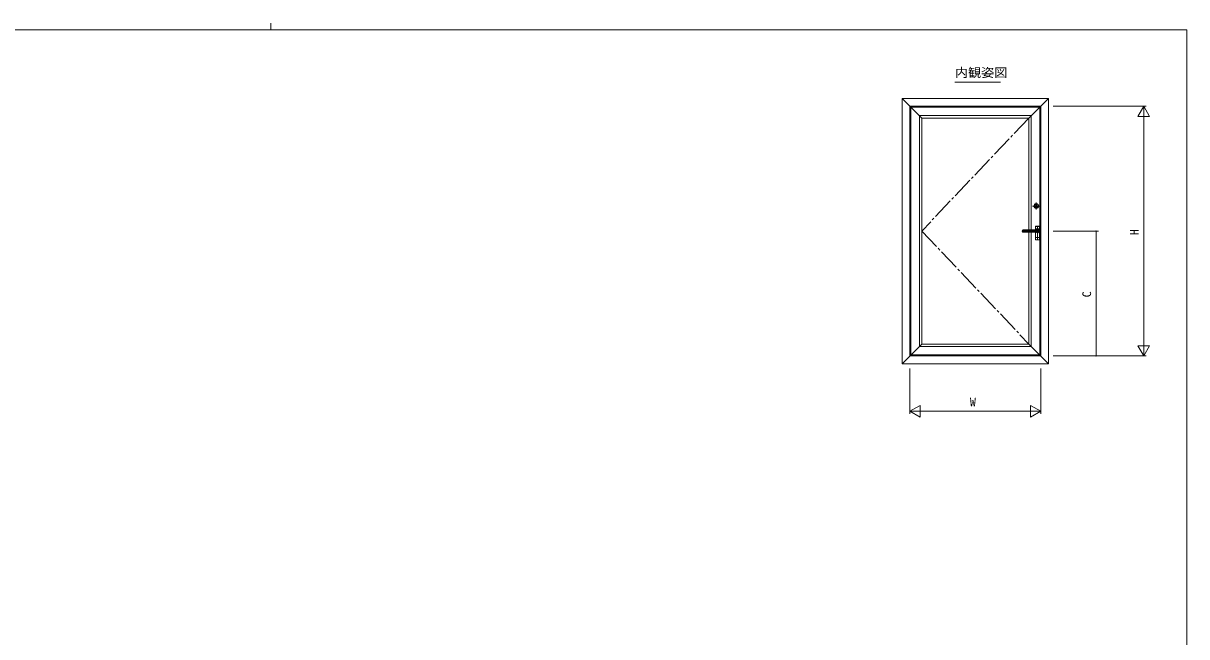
# Model space of a CAD drawing. Units: millimetres on the paper. Extents: x -420 to 373, y -297 to 267.
# Drawn here: x -136.7 to 352.3, y 9.4 to 267.2 of the extents above; entities that cross this region are included whole.
import ezdxf
from ezdxf.enums import TextEntityAlignment as Align

# ---------------------------------------------------------------- set-up
doc = ezdxf.new("R2010")
doc.units = ezdxf.units.MM
doc.linetypes.add('CHAIN2', pattern=[12, 9, -1, 1, -1])
for name, color, linetype, lineweight in [('0-1_YKK_ZWAK', 7, 'Continuous', 9), ('0-3_YKK_12', 2, 'Continuous', 9), ('0-4_YKK_D', 6, 'Continuous', 9), ('0-5_YKK_A1', 4, 'Continuous', 9)]:
    doc.layers.add(name, color=color, linetype=linetype, lineweight=lineweight)
doc.layers.add('0-2_USER1', color=3, linetype='Continuous')
doc.styles.add('ＭＳ ゴシック', font='')
doc.styles.get('ＭＳ ゴシック').set_extended_font_data('MS Gothic')

msp = doc.modelspace()

# ---------------------------------------------------------------- linework, layer by layer
at = {"layer": '0-1_YKK_ZWAK'}
for p, q in [((352.3, 264.4), (-417.7, 264.4)), ((-32.686, 267.2), (-32.686, 264.4)), ((352.3, 264.4), (352.3, -260.6))]:
    msp.add_line(p, q, dxfattribs=at)
at = {"layer": '0-3_YKK_12'}
msp.add_line((254.885, 242.495), (274.085, 242.495), dxfattribs=at)
at = {"layer": '0-4_YKK_D'}
for p, q in [((296.202, 232.384), (335.202, 232.384)), ((334.202, 232.384), (331.702, 228.054)), ((334.202, 232.384), (336.702, 228.054)), ((334.202, 232.384), (334.202, 223.724)), ((331.702, 228.054), (336.702, 228.054)), ((334.202, 132.384), (334.202, 227.384)), ((296.202, 179.884), (315.202, 179.884)), ((314.202, 127.384), (314.202, 179.884)), ((334.202, 127.384), (334.202, 136.044)), ((296.202, 127.384), (315.202, 127.384)), ((296.202, 127.384), (335.202, 127.384)), ((334.202, 127.384), (331.702, 131.714)), ((336.702, 131.714), (331.702, 131.714)), ((334.202, 127.384), (336.702, 131.714)), ((235.952, 122.134), (235.952, 103.134)), ((290.952, 122.134), (290.952, 103.134)), ((235.952, 104.134), (240.282, 106.634)), ((235.952, 104.134), (240.282, 101.634)), ((235.952, 104.134), (244.612, 104.134)), ((240.282, 101.634), (240.282, 106.634)), ((240.952, 104.134), (285.952, 104.134)), ((290.952, 104.134), (282.292, 104.134)), ((290.952, 104.134), (286.622, 106.634)), ((286.622, 106.634), (286.622, 101.634)), ((290.952, 104.134), (286.622, 101.634))]:
    msp.add_line(p, q, dxfattribs=at)
for centre, start, end in [((314.202, 179.884), 90, 270), ((314.202, 179.884), 270, 90), ((314.202, 127.384), 90, 270), ((314.202, 127.384), 270, 90)]:
    msp.add_arc(centre, 0.106, start, end, dxfattribs=at)
at = {"layer": '0-5_YKK_A1'}
for p, q in [((232.702, 235.634), (240.952, 227.384)), ((285.952, 227.384), (294.202, 235.634)), ((289.256, 190.834), (288.85, 190.834)), ((288.978, 190.877), (289.008, 190.847)), ((289.008, 190.822), (288.978, 190.792)), ((289.01, 190.909), (289.039, 190.879)), ((289.01, 190.76), (289.039, 190.79)), ((289.052, 191.844), (289.052, 188.971)), ((289.065, 190.879), (289.095, 190.909)), ((289.065, 190.79), (289.095, 190.76)), ((289.097, 190.847), (289.126, 190.877)), ((289.126, 190.792), (289.097, 190.822)), ((287.506, 190.384), (290.552, 190.384)), ((289.671, 190.184), (287.956, 190.184)), ((288.24, 190.297), (289.462, 190.297)), ((289.462, 190.072), (288.24, 190.072)), ((288.665, 190.009), (288.403, 190.009)), ((289.301, 190.009), (288.665, 190.009)), ((288.752, 180.391), (288.752, 181.734)), ((288.772, 180.416), (288.772, 181.734)), ((290.302, 181.884), (288.902, 181.884)), ((290.302, 181.868), (288.902, 181.868)), ((289.602, 175.994), (289.602, 182.018)), ((290.432, 176.284), (290.432, 181.734)), ((290.452, 176.284), (290.452, 181.734)), ((290.788, 179.884), (282.947, 179.884)), ((283.252, 179.884), (283.254, 179.884)), ((283.43, 180.358), (283.429, 180.358)), ((283.429, 179.411), (283.43, 179.411)), ((283.491, 180.412), (283.489, 180.411)), ((284.491, 180.416), (283.52, 180.416)), ((283.52, 180.416), (283.582, 180.402)), ((284.491, 180.416), (283.52, 180.416)), ((284.491, 179.353), (283.52, 179.353)), ((283.52, 179.353), (283.52, 179.353)), ((283.52, 179.352), (284.491, 179.352)), ((283.582, 180.402), (288.727, 180.402)), ((288.727, 180.302), (283.582, 180.302)), ((283.582, 179.466), (283.582, 179.366)), ((283.582, 179.466), (288.727, 179.466)), ((288.727, 179.366), (283.582, 179.366)), ((284.491, 180.416), (284.491, 180.416)), ((284.543, 180.416), (284.491, 180.416)), ((284.491, 179.353), (284.543, 179.353)), ((288.727, 180.416), (284.543, 180.416)), ((284.543, 180.416), (284.543, 180.416)), ((288.727, 180.416), (284.543, 180.416)), ((284.543, 179.353), (288.727, 179.353)), ((284.543, 179.353), (284.543, 179.353)), ((284.543, 179.353), (288.727, 179.353)), ((288.727, 180.416), (288.727, 179.353)), ((288.727, 180.416), (288.727, 180.413)), ((288.727, 180.416), (288.727, 180.416)), ((288.731, 180.29), (288.727, 180.29)), ((288.731, 180.29), (288.727, 180.29)), ((288.727, 180.281), (288.731, 180.281)), ((288.73, 180.207), (288.727, 180.207)), ((288.727, 179.561), (288.73, 179.561)), ((288.731, 179.487), (288.727, 179.487)), ((288.727, 179.479), (288.731, 179.479)), ((288.727, 179.479), (288.731, 179.479)), ((288.727, 179.356), (288.727, 179.353)), ((288.727, 179.353), (288.727, 179.353)), ((288.731, 180.377), (288.732, 180.391)), ((288.731, 180.377), (288.731, 180.303)), ((288.731, 180.377), (288.756, 180.377)), ((288.756, 180.303), (288.731, 180.303)), ((288.731, 179.465), (288.731, 179.391)), ((288.731, 179.465), (288.756, 179.465)), ((288.732, 179.378), (288.731, 179.391)), ((288.756, 179.391), (288.731, 179.391)), ((288.756, 180.391), (288.732, 180.391)), ((288.732, 180.391), (288.732, 180.391)), ((288.732, 180.391), (288.756, 180.391)), ((288.732, 179.377), (288.732, 179.378)), ((288.732, 179.378), (288.756, 179.378)), ((288.732, 179.377), (288.756, 179.377)), ((288.752, 176.284), (288.752, 179.377)), ((288.757, 180.403), (288.756, 180.303)), ((288.756, 179.465), (288.757, 179.366)), ((288.757, 179.366), (288.757, 179.353)), ((288.757, 179.353), (289.578, 179.337)), ((288.772, 176.284), (288.772, 179.352)), ((290.332, 180.784), (288.872, 180.784)), ((290.332, 177.234), (288.872, 177.234)), ((290.302, 176.151), (288.902, 176.151)), ((289.377, 176.134), (288.902, 176.134)), ((289.582, 180.432), (289.578, 180.432)), ((289.582, 179.337), (289.578, 179.337)), ((289.599, 180.307), (289.598, 180.307)), ((289.598, 179.462), (289.599, 179.462)), ((289.602, 180.647), (289.602, 179.122)), ((232.702, 124.134), (240.952, 132.384)), ((285.952, 132.384), (294.202, 124.134))]:
    msp.add_line(p, q, dxfattribs=at)
for points in [[(232.702, 124.134), (294.202, 124.134), (294.202, 235.634), (232.702, 235.634)], [(235.952, 232.384), (235.952, 127.384), (290.952, 127.384), (290.952, 232.384)], [(236.402, 127.834), (290.502, 127.834), (290.502, 231.934), (236.402, 231.934)], [(239.952, 131.384), (286.952, 131.384), (286.952, 228.384), (239.952, 228.384)], [(240.952, 132.384), (285.952, 132.384), (285.952, 227.384), (240.952, 227.384)], [(283.492, 180.343), (283.499, 180.355), (283.507, 180.367), (283.517, 180.377), (283.528, 180.386), (283.541, 180.393), (283.554, 180.398), (283.568, 180.401), (283.582, 180.402), (283.582, 180.302)]]:
    msp.add_lwpolyline(points, close=True, dxfattribs=at)
for points in [[(294.202, 127.384), (294.202, 235.634), (235.952, 235.634)], [(288.403, 190.359), (288.665, 190.359), (289.301, 190.359)], [(283.491, 180.412), (283.481, 180.409), (283.465, 180.401), (283.449, 180.391), (283.433, 180.378), (283.413, 180.359), (283.39, 180.331), (283.37, 180.302), (283.349, 180.268), (283.329, 180.23), (283.311, 180.189), (283.295, 180.146), (283.281, 180.1), (283.27, 180.053), (283.261, 180.005), (283.255, 179.956), (283.252, 179.907), (283.252, 179.884)], [(283.252, 179.884), (283.252, 179.865), (283.255, 179.815), (283.261, 179.765), (283.269, 179.719), (283.28, 179.674), (283.293, 179.63), (283.308, 179.588), (283.325, 179.548), (283.341, 179.516), (283.358, 179.485), (283.378, 179.454), (283.399, 179.425), (283.423, 179.399), (283.443, 179.381), (283.46, 179.37), (283.479, 179.361), (283.49, 179.357)], [(283.429, 180.358), (283.417, 180.35), (283.401, 180.336), (283.375, 180.304), (283.348, 180.26), (283.323, 180.21), (283.3, 180.153), (283.281, 180.092), (283.266, 180.027), (283.257, 179.956), (283.254, 179.884)], [(283.254, 179.884), (283.256, 179.825), (283.266, 179.742), (283.284, 179.665), (283.308, 179.593), (283.336, 179.531), (283.362, 179.484), (283.388, 179.447), (283.411, 179.423), (283.429, 179.411)], [(283.489, 180.411), (283.478, 180.407), (283.466, 180.4), (283.454, 180.392), (283.444, 180.382), (283.436, 180.37), (283.429, 180.358)], [(283.49, 179.357), (283.478, 179.361), (283.466, 179.368), (283.454, 179.377), (283.444, 179.387), (283.436, 179.398), (283.429, 179.411)], [(283.52, 180.416), (283.506, 180.415), (283.492, 180.412), (283.479, 180.407), (283.467, 180.4), (283.455, 180.391), (283.446, 180.381), (283.437, 180.37), (283.43, 180.358)], [(283.492, 180.343), (283.461, 180.35), (283.43, 180.358)], [(283.43, 179.411), (283.462, 179.419), (283.492, 179.426)], [(283.582, 179.366), (283.52, 179.353), (283.506, 179.354), (283.492, 179.357), (283.479, 179.362), (283.467, 179.369), (283.455, 179.377), (283.446, 179.387), (283.437, 179.398), (283.43, 179.411)], [(283.582, 179.466), (283.492, 179.426), (283.499, 179.413), (283.507, 179.402), (283.517, 179.391), (283.528, 179.383), (283.541, 179.376), (283.554, 179.37), (283.568, 179.367), (283.582, 179.366)], [(284.543, 180.416), (284.532, 180.416), (284.491, 180.416)], [(284.491, 179.353), (284.494, 179.353), (284.543, 179.353)], [(284.491, 179.352), (284.491, 179.353), (284.491, 179.353)], [(288.731, 179.465), (288.727, 179.884), (288.731, 180.303)], [(288.756, 179.465), (288.752, 179.884), (288.756, 180.303)], [(288.902, 176.134), (288.873, 176.137), (288.845, 176.146), (288.819, 176.16), (288.796, 176.178), (288.777, 176.201), (288.764, 176.227), (288.755, 176.255), (288.752, 176.284)], [(288.757, 180.403), (288.957, 180.403), (289.277, 180.405), (289.354, 180.405), (289.597, 180.406), (289.597, 180.403), (289.597, 180.396), (289.598, 180.387), (289.598, 180.375), (289.598, 180.36), (289.598, 180.343), (289.598, 180.325), (289.598, 180.307), (289.355, 180.306), (289.111, 180.305), (288.868, 180.304), (288.756, 180.303)], [(288.756, 179.465), (288.868, 179.465), (289.111, 179.464), (289.355, 179.463), (289.598, 179.462)], [(289.578, 180.432), (288.757, 180.416), (288.757, 180.403)], [(289.597, 179.363), (289.398, 179.364), (289.077, 179.365), (288.868, 179.366), (288.757, 179.366)], [(290.302, 176.134), (289.827, 176.134), (289.825, 176.137), (289.802, 176.137), (289.798, 176.14), (289.406, 176.14), (289.402, 176.137), (289.379, 176.137), (289.377, 176.134)], [(289.55, 180.432), (289.527, 180.431), (289.498, 180.429)], [(289.498, 179.339), (289.526, 179.337), (289.545, 179.337), (289.55, 179.337)], [(289.512, 180.43), (289.53, 180.432), (289.557, 180.433), (289.58, 180.432), (289.582, 180.432), (289.582, 180.432)], [(289.582, 179.337), (289.582, 179.336), (289.58, 179.336), (289.577, 179.336), (289.519, 179.337), (289.515, 179.338)], [(289.578, 180.432), (289.578, 180.432), (289.578, 180.432), (289.576, 180.432), (289.566, 180.432), (289.55, 180.432)], [(289.55, 179.337), (289.557, 179.337), (289.565, 179.337), (289.57, 179.337), (289.573, 179.337), (289.575, 179.337), (289.577, 179.337), (289.578, 179.337), (289.578, 179.337), (289.578, 179.337)], [(289.597, 180.406), (289.598, 180.406), (289.598, 180.406)], [(289.597, 179.363), (289.597, 179.366), (289.597, 179.372), (289.598, 179.382), (289.598, 179.394), (289.598, 179.409), (289.598, 179.425), (289.598, 179.443), (289.598, 179.462)], [(289.598, 179.363), (289.598, 179.363), (289.597, 179.363)], [(289.598, 180.406), (289.686, 180.399), (289.771, 180.378), (289.851, 180.342), (289.925, 180.294), (289.989, 180.234), (290.042, 180.164), (290.083, 180.086), (290.11, 180.003), (290.12, 179.944), (290.123, 179.884)], [(290.123, 179.884), (290.116, 179.797), (290.094, 179.712), (290.058, 179.632), (290.009, 179.559), (289.949, 179.495), (289.879, 179.442), (289.8, 179.402), (289.717, 179.376), (289.658, 179.366), (289.598, 179.363)]]:
    msp.add_lwpolyline(points, dxfattribs=at)
at = {"layer": '0-5_YKK_A1', "linetype": 'CHAIN2'}
msp.add_lwpolyline([(285.952, 227.384), (240.952, 179.884), (285.952, 132.384)], dxfattribs=at)
at = {"layer": '0-5_YKK_A1'}
for centre, radius in [((289.052, 190.384), 1), ((289.052, 190.384), 0.951), ((289.052, 190.834), 0.15)]:
    msp.add_circle(centre, radius, dxfattribs=at)
for centre, radius, start, end in [((289.052, 190.384), 0.8, 90, 183.43575), ((289.052, 190.384), 0.8, 207.66344, 90), ((289.052, 190.834), 0.0856, 119.76799, 150.23199), ((289.052, 190.834), 0.0856, 209.76799, 240.23199), ((288.995, 190.834), 0.018, 314.99998, 45), ((289.052, 190.892), 0.018, 224.99998, 315), ((289.052, 190.777), 0.018, 45, 134.99998), ((289.109, 190.834), 0.018, 134.99998, 225), ((289.052, 190.834), 0.0856, 29.76799, 60.23199), ((289.052, 190.834), 0.0856, 299.76799, 330.23199), ((288.852, 190.184), 0.7, 170.75163, 180), ((288.852, 190.184), 0.7, 180, 189.24835), ((288.403, 189.859), 0.5, 90, 118.95502), ((288.403, 190.509), 0.5, 241.04497, 270), ((289.052, 190.184), 0.425, 21.05057, 155.68425), ((289.052, 190.184), 0.425, 204.31573, 338.94942), ((289.301, 189.859), 0.5, 72.80673, 90), ((289.301, 190.509), 0.5, 270, 287.19325), ((289.301, 189.859), 0.5, 61.04497, 72.80673), ((289.301, 190.509), 0.5, 287.19325, 298.95502), ((288.852, 190.184), 0.7, 0, 9.24835), ((288.852, 190.184), 0.7, 350.75163, 0), ((288.902, 181.734), 0.15, 90, 180), ((290.302, 181.734), 0.15, 0, 90), ((284.522, 179.884), 1.127, 156.01263, 180.00214), ((284.522, 179.884), 1.127, 179.99785, 203.98735), ((284.519, 179.884), 1.026, 155.95462, 180.00122), ((284.519, 179.884), 1.026, 179.99876, 204.04536), ((289.602, 179.884), 0.682, 232.38744, 127.61255), ((289.602, 179.884), 0.662, 234.69794, 125.30205), ((289.602, 179.884), 0.662, 90, 125.3161), ((289.602, 179.884), 0.662, 235.05931, 90), ((289.09, 180.053), 0.618, 34.84679, 37.85695), ((289.092, 179.715), 0.616, 322.13768, 325.15857), ((289.096, 180.118), 0.579, 29.79445, 32.83572), ((289.096, 179.651), 0.579, 327.16426, 330.20554), ((-167.276, 177.013), 456.887, 0.4131, 0.42551), ((-167.276, 182.756), 456.887, 359.57448, 359.58688), ((289.602, 179.885), 0.421, 359.84659, 90.41588), ((289.602, 179.883), 0.421, 269.58411, 0.1534), ((290.302, 176.284), 0.15, 270, 0)]:
    msp.add_arc(centre, radius, start, end, dxfattribs=at)

# ---------------------------------------------------------------- texts
at = {"layer": '0-2_USER1', "style": 'ＭＳ ゴシック', "width": 1.1}
msp.add_text('内観姿図', height=3.666, dxfattribs=at).set_placement((254.885, 243.495), align=Align.BOTTOM_LEFT)
at = {"layer": '0-4_YKK_D', "color": 3, "style": 'ＭＳ ゴシック'}
for s, p in [('H', (333.202, 178.159)), ('C', (313.202, 152.04))]:
    msp.add_text(s, height=3.666, rotation=90, dxfattribs=at).set_placement(p, align=Align.BOTTOM_LEFT)
msp.add_text('W', height=3.666, dxfattribs=at).set_placement((261.183, 105.134), align=Align.BOTTOM_LEFT)

doc.saveas('drawing.dxf')
